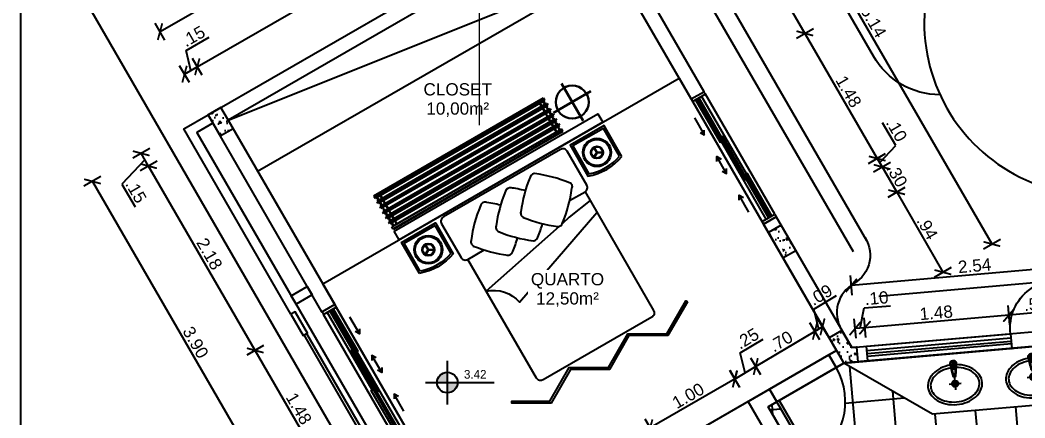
# Model space of a CAD drawing. Header units: metres. Extents: x 97 to 197, y 104 to 205.
# Drawn here: x 119.56 to 129.81, y 119.17 to 123.23 of the extents above; entities that cross this region are included whole.
import ezdxf

# ---------------------------------------------------------------- set-up
doc = ezdxf.new("R2010")
doc.units = ezdxf.units.M
doc.linetypes.add('ACAD_ISO12W100', pattern=[21, 12, -3, 0, -3, 0, -3])
doc.linetypes.add('CENTER', pattern=[50.8, 31.75, -6.35, 6.35, -6.35])
doc.layers.get('0').update_dxf_attribs({"plot": 0})
doc.layers.add('00-AUX2', color=30, linetype='Continuous', plot=False)
doc.layers.add('01-Defpoints', color=7, linetype='Continuous', plot=False)
for name, color, linetype in [('1-ALV_CORTE', 5, 'Continuous'), ('10-PROJ_SUP', 2, 'ACAD_ISO12W100'), ('11-ESQ_CORTE', 3, 'Continuous'), ('12-ESQ_VISTA', 4, 'Continuous'), ('13-EST_PILARES', 6, 'Continuous'), ('15-COTAS', 14, 'Continuous'), ('18-HATCH', 1, 'Continuous'), ('2-ALV_VISTA', 3, 'Continuous'), ('3-LAYOUT', 2, 'Continuous'), ('4-SANIT.', 2, 'Continuous'), ('5-PISO', 1, 'Continuous'), ('7-PISO_INF', 253, 'Continuous'), ('TEXT', 1, 'Continuous')]:
    doc.layers.add(name, color=color, linetype=linetype)
doc.layers.add('17-TEXTO', color=1, linetype='Continuous', lineweight=9)
doc.layers.add('CORTE', color=2, linetype='CENTER', lineweight=9)
doc.styles.add('Arial', font='arial.ttf', dxfattribs={"height": 125})
doc.styles.add('GRAF', font='GRAF.SHX')
doc.styles.get("Standard").update_dxf_attribs({"font": 'arial.ttf', "height": 2.5})
doc.dimstyles.new('COTA ANOTATIVA', dxfattribs={"dimtxt": 2.5, "dimasz": 2.5, "dimexe": 2, "dimexo": 1, "dimgap": 0.5, "dimtad": 1, "dimzin": 4, "dimdsep": 46, "dimtxsty": 'Standard', "dimblk": 'ARCHTICK', "dimcen": 1, "dimclrd": 256, "dimclre": 256, "dimclrt": 256, "dimazin": 0, "dimtfac": 1, "dimtofl": 0, "dimtmove": 1, "dimatfit": 3, "dimldrblk": 'DOT', "dimfxl": 2, "dimfxlon": 1, "dimtolj": 1, "dimtzin": 0, "dimarcsym": 0})
pattern_1 = [(320, (116.64973, 180.4618), (-0.0159391, -0.18218467), [0.01905, -0.20955]), (265, (116.64973, 180.4618), (0.19105685, 0.0352434), [0.01524, -0.1676406]), (10.45144, (116.6484, 180.44661), (0.17511775, -0.14694125), [0.01619, -0.17809024]), (316.1842, (116.70053, 180.4618), (-0.0420423, -0.27107904), [0.028575, -0.314325]), (6.63556, (116.69703, 180.4392), (0.2474261, -0.2374041), [0.024285, -0.2671356]), (261.18415, (116.70053, 180.4618), (0.2474261, -0.2374041), [0.02286, -0.2514597]), (291, (116.68783, 180.4364), (-0.1022652, -0.1516144), [0.01905, -0.20955]), (236, (116.68783, 180.4364), (0.18418797, -0.061802), [0.01524, -0.16764]), (341.45144, (116.67931, 180.42376), (0.08192277, -0.2134164), [0.01619, -0.17808994]), (307.5, (116.64973, 180.461793), (0.08455504, -0.0030886), [0, -0.165608, 0, -0.17018, 0, -0.168275]), (277.5, (116.64973, 180.46179), (0.10018057, -0.06681966), [0, -0.097028, 0, -0.161798, 0, -0.064135]), (237.5, (116.64973, 180.518435), (-0.005728744, -0.135590595), [0, -0.0635, 0, -0.19812, 0, -0.26289]), (227.5, (116.64973, 180.54384), (0.0254265, -0.14812918), [0, -0.08255, 0, -0.131572, 0, -0.18669])]

# ---------------------------------------------------------------- blocks, each defined once
blk = doc.blocks.new('banco_02')
at = {"layer": '3-LAYOUT', "lineweight": 30}
for p, q in [((-1, -0.025), (-1, 0)), ((1, 0), (-1, 0)), ((1, -0.025), (1, 0)), ((1, -0.025), (-1, -0.025)), ((-1, -0.085), (-1, -0.065)), ((1, -0.065), (-1, -0.065)), ((1, -0.085), (-1, -0.085)), ((-0.98, -0.025), (-0.98, -0.065)), ((-0.98, -0.085), (-0.98, -0.125)), ((-0.94, -0.025), (-0.94, -0.065)), ((-0.94, -0.085), (-0.94, -0.125)), ((0.94, -0.025), (0.94, -0.065)), ((0.94, -0.085), (0.94, -0.125)), ((0.98, -0.025), (0.98, -0.065)), ((0.98, -0.085), (0.98, -0.125)), ((1, -0.085), (1, -0.065)), ((-1, -0.145), (-1, -0.125)), ((1, -0.125), (-1, -0.125)), ((1, -0.145), (-1, -0.145)), ((-1, -0.205), (-1, -0.185)), ((1, -0.185), (-1, -0.185)), ((1, -0.205), (-1, -0.205)), ((-0.98, -0.145), (-0.98, -0.185)), ((-0.98, -0.205), (-0.98, -0.245)), ((-0.94, -0.145), (-0.94, -0.185)), ((-0.94, -0.205), (-0.94, -0.245)), ((0.94, -0.145), (0.94, -0.185)), ((0.94, -0.205), (0.94, -0.245)), ((0.98, -0.145), (0.98, -0.185)), ((0.98, -0.205), (0.98, -0.245)), ((1, -0.145), (1, -0.125)), ((1, -0.205), (1, -0.185)), ((-1, -0.265), (-1, -0.245)), ((1, -0.245), (-1, -0.245)), ((1, -0.265), (-1, -0.265)), ((1, -0.305), (-1, -0.305)), ((-1, -0.325), (-1, -0.305)), ((-0.98, -0.265), (-0.98, -0.305)), ((-0.94, -0.265), (-0.94, -0.305)), ((0.94, -0.265), (0.94, -0.305)), ((0.98, -0.265), (0.98, -0.305)), ((1, -0.265), (1, -0.245)), ((1, -0.325), (1, -0.305)), ((1, -0.325), (-1, -0.325)), ((1, -0.365), (-1, -0.365)), ((-1, -0.39), (-1, -0.365)), ((1, -0.39), (-1, -0.39)), ((-0.98, -0.325), (-0.98, -0.365)), ((-0.94, -0.325), (-0.94, -0.365)), ((0.94, -0.325), (0.94, -0.365)), ((0.98, -0.325), (0.98, -0.365)), ((1, -0.39), (1, -0.365))]:
    blk.add_line(p, q, dxfattribs=at)
blk = doc.blocks.new('abajur-piso_01')
at = {"layer": '3-LAYOUT', "lineweight": 30}
for p, q in [((0, 0.294), (0, -0.294)), ((0.294, 0), (-0.294, 0))]:
    blk.add_line(p, q, dxfattribs=at)
blk.add_circle((0, 0), 0.225, dxfattribs=at)
blk = doc.blocks.new('basin')
at = {"layer": '4-SANIT.'}
for p, q in [((-0.061, 0), (0.061, 0)), ((0, 0.061), (0, -0.061))]:
    blk.add_line(p, q, dxfattribs=at)
at = {"layer": '4-SANIT.', "color": 7}
for points in [[(-0.013, 0.085), (-0.015, 0.097, -0.090943), (-0.017, 0.104), (-0.023, 0.145), (-0.028, 0.178), (-0.031, 0.21, -0.413838), (-0.001, 0.239, -0.413838), (0.029, 0.21), (0.026, 0.178), (0.021, 0.145), (0.015, 0.104, -0.090943), (0.013, 0.097), (0.011, 0.085, -0.482882)], [(0.026, 0.178, 0.462811), (-0.001, 0.209, 0.462811), (-0.028, 0.178)], [(-0.015, 0.097, 0.245866), (-0.001, 0.088, 0.245866), (0.013, 0.097)], [(0.011, 0.085), (0.01, 0.078, -0.409667), (-0.001, 0.068, -0.409667), (-0.012, 0.078), (-0.013, 0.085)]]:
    blk.add_lwpolyline(points, format="xyb", dxfattribs=at)
at = {"layer": '4-SANIT.'}
blk.add_lwpolyline([(-0.001, 0.194, 0.073945), (-0.111, 0.178, 0.084725), (-0.198, 0.134, 0.106354), (-0.259, 0.065, 0.12912), (-0.279, -0.01, 0.12912), (-0.259, -0.084, 0.106354), (-0.198, -0.154, 0.084725), (-0.111, -0.197, 0.073945), (-0.001, -0.214, 0.073945), (0.108, -0.197, 0.084725), (0.195, -0.154, 0.106354), (0.257, -0.084, 0.12912), (0.276, -0.01, 0.12912), (0.257, 0.065, 0.106354), (0.195, 0.134, 0.084725), (0.108, 0.178, 0.073945)], format="xyb", close=True, dxfattribs=at)
at = {"layer": '4-SANIT.', "color": 7}
blk.add_lwpolyline([(-0.001, 0.166, 0.073945), (-0.103, 0.151, 0.084725), (-0.181, 0.112, 0.106354), (-0.235, 0.051, 0.12912), (-0.251, -0.01, 0.12912), (-0.235, -0.071, 0.106354), (-0.181, -0.132, 0.084725), (-0.103, -0.171, 0.073945), (-0.001, -0.186, 0.073945), (0.1, -0.171, 0.084725), (0.178, -0.132, 0.106354), (0.232, -0.071, 0.12912), (0.248, -0.01, 0.12912), (0.232, 0.051, 0.106354), (0.178, 0.112, 0.084725), (0.1, 0.151, 0.073945)], format="xyb", close=True, dxfattribs=at)
at = {"layer": '4-SANIT.'}
for points in [[(-0.023, 0.18, -0.414214), (-0.001, 0.201, -0.685598)], [(-0.023, 0.18), (-0.013, 0.107, 0.389882), (-0.001, 0.097, 1.391857)], [(0.021, 0.18, 0.414214), (-0.001, 0.201, 0.685598)], [(0.021, 0.18), (0.011, 0.107, -0.389882), (-0.001, 0.097, -1.391857)], [(0.011, 0.085, -0.389882), (-0.001, 0.075, -0.230616), (-0.011, 0.079, -0.146126), (-0.013, 0.085)]]:
    blk.add_lwpolyline(points, format="xyb", dxfattribs=at)
for centre, radius in [((-0.001, 0.224), 0.0143), ((-0.001, 0.224), 0.0089), ((-0.001, 0.167), 0.019), ((-0.001, 0.167), 0.012), ((0, 0), 0.0327), ((0, 0), 0.0212)]:
    blk.add_circle(centre, radius, dxfattribs=at)
blk = doc.blocks.new('porta_70')
at = {"layer": '1-ALV_CORTE', "transparency": 33554687}
for p, q in [((-0.35, 0.606), (-0.22, 0.681)), ((0.13, 0.075), (0, 0))]:
    blk.add_line(p, q, dxfattribs=at)
at = {"layer": '11-ESQ_CORTE', "transparency": 33554687}
blk.add_lwpolyline([(0.721, 0.451), (0.736, 0.425), (0.13, 0.075), (0.115, 0.101)], close=True, dxfattribs=at)
at = {"layer": '5-PISO', "transparency": 33554687}
for p, q in [((0.13, 0.075), (-0.22, 0.681)), ((-0.351, 0.608), (0, 0))]:
    blk.add_line(p, q, dxfattribs=at)
at = {"layer": '5-PISO', "color": 251, "true_color": 0x636466, "transparency": 33554687}
blk.add_arc((0.13, 0.075), 0.7, 30, 120, dxfattribs=at)
blk = doc.blocks.new('CAMA-CASAL')
at = {"layer": '3-LAYOUT'}
for p, q in [((0.976, 0.29), (0.945, 0.345)), ((0.981, 0.293), (0.95, 0.348)), ((0.976, 0.293), (0.945, 0.238)), ((0.981, 0.29), (0.95, 0.235)), ((0.979, 0.294), (1.042, 0.294)), ((0.979, 0.289), (1.042, 0.289)), ((-0.744, -0.703), (-0.776, -0.648)), ((-0.744, -0.701), (-0.776, -0.756)), ((-0.739, -0.701), (-0.771, -0.646)), ((-0.739, -0.703), (-0.771, -0.758)), ((-0.742, -0.699), (-0.678, -0.699)), ((-0.742, -0.705), (-0.678, -0.705))]:
    blk.add_line(p, q, dxfattribs=at)
for points in [[(1.234, 0.25), (1.052, 0.565), (0.706, 0.365), (0.887, 0.05, 0.182373)], [(1.209, 0.253), (1.045, 0.537), (0.733, 0.357), (0.897, 0.073, 0.175092)], [(-0.833, -0.944), (-1.015, -0.629), (-0.669, -0.429), (-0.487, -0.744, -0.182373)], [(-0.824, -0.921), (-0.988, -0.636), (-0.676, -0.456), (-0.512, -0.741, -0.175092)]]:
    blk.add_lwpolyline(points, format="xyb", close=True, dxfattribs=at)
for points in [[(0.857, -0.111, 0.414214), (0.875, -0.043), (0.675, 0.303, 0.414214), (0.607, 0.322), (-0.588, -0.368, 0.414214), (-0.606, -0.437), (-0.406, -0.783, 0.414214), (-0.338, -0.801), (-0.171, -0.705)], [(0.297, 0.039, 0.061767), (0.202, -0.315, 0.414214), (0.237, -0.376)], [(0.566, -0.464, 0.414214), (0.628, -0.429, 0.061767), (0.723, -0.075)], [(0.699, -0.201), (0.857, -0.111), (1.557, -1.324, -0.414214), (1.539, -1.392), (0.43, -2.032, -0.414214), (0.362, -2.014), (-0.338, -0.801)], [(0.045, -0.106, 0.061767), (-0.05, -0.46, 0.414214), (-0.015, -0.521)], [(0.909, -0.201), (0.697, -0.37, 0.013413), (0.696, -0.371), (0.626, -0.434)], [(-0.15, -0.218, 0.414214), (-0.211, -0.254, 0.061767), (-0.306, -0.608, 0.414214), (-0.271, -0.669)], [(0.592, -0.465), (-0.15, -1.127, -0.284014), (0.189, -1.239), (0.978, -0.321)]]:
    blk.add_lwpolyline(points, format="xyb", dxfattribs=at)
for centre, radius in [((0.979, 0.291), 0.145), ((0.979, 0.291), 0.133), ((0.979, 0.291), 0.0635), ((0.979, 0.291), 0.0569), ((-0.742, -0.702), 0.145), ((-0.742, -0.702), 0.133), ((-0.742, -0.702), 0.0635), ((-0.742, -0.702), 0.0569)]:
    blk.add_circle(centre, radius, dxfattribs=at)
for centre, radius, start, end in [((0.345, 0.026), 0.05, 75, 165), ((0.139, -1.4), 1.49, 67.931, 82.069), ((0.093, -0.119), 0.05, 75, 165), ((-0.112, -1.545), 1.49, 75.9968, 82.069), ((0.688, -0.057), 0.0403, 333.1663, 74.0326), ((-0.369, -1.693), 1.49, 75.859, 82.069), ((0.785, 1.009), 1.49, 247.931, 262.069), ((-1.005, -0.014), 1.49, 337.931, 343.5411), ((0.533, 0.864), 1.49, 247.931, 262.069), ((-1.261, -0.162), 1.49, 337.931, 343.68), ((0.328, -0.561), 0.05, 255, 345), ((0.277, 0.716), 1.49, 247.931, 262.069), ((0.072, -0.709), 0.05, 255, 345)]:
    blk.add_arc(centre, radius, start, end, dxfattribs=at)
blk = doc.blocks.new('J_CORRER_3F')
at = {"layer": '1-ALV_CORTE', "ltscale": 0.01}
for p, q in [((-0.075, 0.13), (0, 0)), ((-0.075, 0.13), (0, 0)), ((-1.352, -0.608), (-1.277, -0.737))]:
    blk.add_line(p, q, dxfattribs=at)
at = {"layer": '1-ALV_CORTE'}
blk.add_line((-1.352, -0.608), (-1.277, -0.737), dxfattribs=at)
at = {"layer": '11-ESQ_CORTE', "ltscale": 0.1}
for points in [[(-0.026, -0.015), (0, 0), (-0.075, 0.13), (-0.101, 0.115)], [(-0.486, -0.217), (-0.053, 0.033), (-0.043, 0.015), (-0.476, -0.235)], [(-0.896, -0.419), (-0.463, -0.169), (-0.453, -0.186), (-0.886, -0.436)], [(-1.309, -0.623), (-0.876, -0.373), (-0.866, -0.39), (-1.299, -0.64)], [(-1.277, -0.737), (-1.251, -0.722), (-1.326, -0.593), (-1.352, -0.608)]]:
    blk.add_lwpolyline(points, close=True, dxfattribs=at)
at = {"layer": '2-ALV_VISTA', "ltscale": 0.1}
for p, q in [((-0.101, 0.115), (-1.326, -0.593)), ((-0.026, -0.015), (-1.251, -0.722))]:
    blk.add_line(p, q, dxfattribs=at)
at = {"layer": '7-PISO_INF', "ltscale": 0.1}
for p, q in [((-0.871, -0.382), (-0.078, 0.076)), ((-0.458, -0.178), (-0.063, 0.05)), ((-0.481, -0.226), (-1.274, -0.684)), ((-0.891, -0.428), (-1.289, -0.658))]:
    blk.add_line(p, q, dxfattribs=at)
at = {"layer": 'TEXT', "ltscale": 0.1}
for points in [[(-0.265, 0.099), (-0.438, -0.001)], [(-0.413, 0.042), (-0.438, -0.001), (-0.388, -0.001)], [(-0.659, -0.128), (-0.832, -0.228)], [(-0.807, -0.185), (-0.832, -0.228), (-0.782, -0.228)], [(-0.709, -0.128), (-0.659, -0.128), (-0.684, -0.172)], [(-1.226, -0.456), (-1.053, -0.356)], [(-1.103, -0.356), (-1.053, -0.356), (-1.078, -0.399)]]:
    blk.add_lwpolyline(points, dxfattribs=at)
blk = doc.blocks.new('_ArchTick')
at = {"color": 0, "linetype": 'ByBlock', "const_width": 0.15}
blk.add_lwpolyline([(-0.5, -0.5), (0.5, 0.5)], dxfattribs=at)
blk = doc.blocks.new('*D130')
at = {"layer": '01-Defpoints', "color": 0, "transparency": 16777216}
for p in [(130.57, 120.747), (130.625, 120.115), (128.096, 119.893)]:
    blk.add_point(p, dxfattribs=at)
at = {"layer": '15-COTAS', "lineweight": -2, "transparency": 16777216}
for p, q in [((130.579, 120.647), (130.561, 120.846)), ((128.041, 120.525), (130.57, 120.747)), ((128.049, 120.426), (128.032, 120.625))]:
    blk.add_line(p, q, dxfattribs=at)
at = {"layer": '15-COTAS', "lineweight": -2, "transparency": 16777216, "xscale": 0.125, "yscale": 0.125, "zscale": 0.125}
for p, rotation in [((130.57, 120.747), 5.000000000000096), ((128.041, 120.525), 185.0000000000001)]:
    blk.add_blockref('_ArchTick', p, dxfattribs=dict(at, rotation=rotation))
at = {"layer": '15-COTAS', "transparency": 16777216, "insert": (129.298, 120.725), "char_height": 0.125, "attachment_point": 5, "rotation": 5}
blk.add_mtext('\\A1;2.54', dxfattribs=at)
blk = doc.blocks.new('_Dot')
at = {"color": 0, "linetype": 'ByBlock', "lineweight": -2}
blk.add_line((-0.5, 0), (-1, 0), dxfattribs=at)
at = {"color": 0, "linetype": 'ByBlock', "const_width": 0.5}
blk.add_lwpolyline([(-0.25, 0, 1), (0.25, 0, 1)], format="xyb", close=True, dxfattribs=at)
blk = doc.blocks.new('*D134')
at = {"layer": '01-Defpoints', "color": 0, "transparency": 16777216}
for p in [(129.648, 120.221), (129.678, 119.881), (130.24, 119.93)]:
    blk.add_point(p, dxfattribs=at)
at = {"layer": '15-COTAS', "lineweight": -2, "transparency": 16777216}
for p, q in [((130.219, 120.17), (130.202, 120.369)), ((129.657, 120.121), (129.639, 120.32)), ((130.21, 120.27), (129.648, 120.221))]:
    blk.add_line(p, q, dxfattribs=at)
at = {"layer": '15-COTAS', "lineweight": -2, "transparency": 16777216, "xscale": 0.125, "yscale": 0.125, "zscale": 0.125}
for p, rotation in [((129.648, 120.221), 184.9999999999968), ((130.21, 120.27), 4.999999999996785)]:
    blk.add_blockref('_ArchTick', p, dxfattribs=dict(at, rotation=rotation))
at = {"layer": '15-COTAS', "transparency": 16777216, "insert": (129.922, 120.334), "char_height": 0.125, "attachment_point": 5, "rotation": 5}
blk.add_mtext('\\A1;.56', dxfattribs=at)
blk = doc.blocks.new('*D135')
at = {"layer": '01-Defpoints', "color": 0, "transparency": 16777216}
for p in [(128.179, 120.092), (129.678, 119.881), (128.209, 119.753)]:
    blk.add_point(p, dxfattribs=at)
at = {"layer": '15-COTAS', "lineweight": -2, "transparency": 16777216}
for p, q in [((129.657, 120.121), (129.639, 120.32)), ((128.188, 119.992), (128.17, 120.192)), ((129.648, 120.221), (128.179, 120.092))]:
    blk.add_line(p, q, dxfattribs=at)
at = {"layer": '15-COTAS', "lineweight": -2, "transparency": 16777216, "xscale": 0.125, "yscale": 0.125, "zscale": 0.125}
for p, rotation in [((129.648, 120.221), 4.999999999996785), ((128.179, 120.092), 184.9999999999968)]:
    blk.add_blockref('_ArchTick', p, dxfattribs=dict(at, rotation=rotation))
at = {"layer": '15-COTAS', "transparency": 16777216, "insert": (128.906, 120.245), "char_height": 0.125, "attachment_point": 5, "rotation": 5}
blk.add_mtext('\\A1;1.48', dxfattribs=at)
blk = doc.blocks.new('*D136')
at = {"layer": '01-Defpoints', "color": 0, "transparency": 16777216}
for p in [(128.079, 120.083), (128.109, 119.744), (128.209, 119.753)]:
    blk.add_point(p, dxfattribs=at)
at = {"layer": '15-COTAS', "lineweight": -2, "transparency": 16777216}
for p, q in [((128.129, 120.088), (128.172, 120.294)), ((128.172, 120.294), (128.439, 120.317)), ((128.088, 119.984), (128.07, 120.183)), ((128.188, 119.992), (128.17, 120.192)), ((128.179, 120.092), (128.079, 120.083))]:
    blk.add_line(p, q, dxfattribs=at)
at = {"layer": '15-COTAS', "lineweight": -2, "transparency": 16777216, "xscale": 0.125, "yscale": 0.125, "zscale": 0.125}
for p, rotation in [((128.079, 120.083), 184.9999999999968), ((128.179, 120.092), 4.999999999996785)]:
    blk.add_blockref('_ArchTick', p, dxfattribs=dict(at, rotation=rotation))
at = {"layer": '15-COTAS', "transparency": 16777216, "insert": (128.298, 120.394), "char_height": 0.125, "attachment_point": 5, "rotation": 5}
blk.add_mtext('\\A1;.10', dxfattribs=at)
blk = doc.blocks.new('*D137')
at = {"layer": '01-Defpoints', "color": 0, "transparency": 16777216}
for p in [(124.884, 125.366), (125.374, 124.517), (121.477, 122.267)]:
    blk.add_point(p, dxfattribs=at)
at = {"layer": '15-COTAS', "lineweight": -2, "transparency": 16777216}
for p, q in [((124.934, 125.279), (124.834, 125.452)), ((120.987, 123.116), (124.884, 125.366)), ((121.037, 123.029), (120.937, 123.202))]:
    blk.add_line(p, q, dxfattribs=at)
at = {"layer": '15-COTAS', "lineweight": -2, "transparency": 16777216, "xscale": 0.125, "yscale": 0.125, "zscale": 0.125}
for p, rotation in [((124.884, 125.366), 29.99999999999981), ((120.987, 123.116), 209.9999999999998)]:
    blk.add_blockref('_ArchTick', p, dxfattribs=dict(at, rotation=rotation))
at = {"layer": '15-COTAS', "transparency": 16777216, "insert": (122.891, 124.318), "char_height": 0.125, "attachment_point": 5, "rotation": 30}
blk.add_mtext('\\A1;4.50', dxfattribs=at)
blk = doc.blocks.new('*D138')
at = {"layer": '01-Defpoints', "color": 0, "transparency": 16777216}
for p in [(121.367, 122.757), (121.607, 122.342), (121.477, 122.267)]:
    blk.add_point(p, dxfattribs=at)
at = {"layer": '15-COTAS', "lineweight": -2, "transparency": 16777216}
for p, q in [((121.254, 122.924), (121.488, 123.059)), ((121.302, 122.719), (121.254, 122.924)), ((121.417, 122.67), (121.317, 122.843)), ((121.287, 122.595), (121.187, 122.768)), ((121.237, 122.682), (121.367, 122.757))]:
    blk.add_line(p, q, dxfattribs=at)
at = {"layer": '15-COTAS', "lineweight": -2, "transparency": 16777216, "xscale": 0.125, "yscale": 0.125, "zscale": 0.125}
for p, rotation in [((121.367, 122.757), 30.0000000000004), ((121.237, 122.682), 210.0000000000004)]:
    blk.add_blockref('_ArchTick', p, dxfattribs=dict(at, rotation=rotation))
at = {"layer": '15-COTAS', "transparency": 16777216, "insert": (121.326, 123.068), "char_height": 0.125, "attachment_point": 5, "rotation": 30}
blk.add_mtext('\\A1;.15', dxfattribs=at)
blk = doc.blocks.new('*D139')
at = {"layer": '01-Defpoints', "color": 0, "transparency": 16777216}
for p in [(125.005, 124.857), (125.244, 124.442), (121.607, 122.342)]:
    blk.add_point(p, dxfattribs=at)
at = {"layer": '15-COTAS', "lineweight": -2, "transparency": 16777216}
for p, q in [((125.055, 124.77), (124.955, 124.943)), ((121.367, 122.757), (125.005, 124.857)), ((121.417, 122.67), (121.317, 122.843))]:
    blk.add_line(p, q, dxfattribs=at)
at = {"layer": '15-COTAS', "lineweight": -2, "transparency": 16777216, "xscale": 0.125, "yscale": 0.125, "zscale": 0.125}
for p, rotation in [((125.005, 124.857), 30.00000000000042), ((121.367, 122.757), 210.0000000000004)]:
    blk.add_blockref('_ArchTick', p, dxfattribs=dict(at, rotation=rotation))
at = {"layer": '15-COTAS', "transparency": 16777216, "insert": (123.142, 123.884), "char_height": 0.125, "attachment_point": 5, "rotation": 30}
blk.add_mtext('\\A1;4.20', dxfattribs=at)
blk = doc.blocks.new('*D141')
at = {"layer": '01-Defpoints', "color": 0, "transparency": 16777216}
for p in [(125.374, 124.517), (129.474, 120.947), (127.945, 120.064)]:
    blk.add_point(p, dxfattribs=at)
at = {"layer": '15-COTAS', "lineweight": -2, "transparency": 16777216}
for p, q in [((126.817, 125.35), (126.99, 125.45)), ((126.904, 125.4), (129.474, 120.947)), ((129.388, 120.897), (129.561, 120.997))]:
    blk.add_line(p, q, dxfattribs=at)
at = {"layer": '15-COTAS', "lineweight": -2, "transparency": 16777216, "xscale": 0.125, "yscale": 0.125, "zscale": 0.125}
for p, rotation in [((126.904, 125.4), 119.9999999999939), ((129.474, 120.947), 299.9999999999939)]:
    blk.add_blockref('_ArchTick', p, dxfattribs=dict(at, rotation=rotation))
at = {"layer": '15-COTAS', "transparency": 16777216, "insert": (128.266, 123.218), "char_height": 0.125, "attachment_point": 5, "rotation": 300}
blk.add_mtext('\\A1;5.14', dxfattribs=at)
blk = doc.blocks.new('*D143')
at = {"layer": '01-Defpoints', "color": 0, "transparency": 16777216}
for p in [(125.319, 124.312), (127.566, 123.098), (126.537, 122.503)]:
    blk.add_point(p, dxfattribs=at)
at = {"layer": '15-COTAS', "lineweight": -2, "transparency": 16777216}
for p, q in [((126.392, 124.931), (126.565, 125.031)), ((126.479, 124.981), (127.566, 123.098)), ((127.48, 123.048), (127.653, 123.148))]:
    blk.add_line(p, q, dxfattribs=at)
at = {"layer": '15-COTAS', "lineweight": -2, "transparency": 16777216, "xscale": 0.125, "yscale": 0.125, "zscale": 0.125}
for p, rotation in [((126.479, 124.981), 119.999999999995), ((127.566, 123.098), 299.9999999999949)]:
    blk.add_blockref('_ArchTick', p, dxfattribs=dict(at, rotation=rotation))
at = {"layer": '15-COTAS', "transparency": 16777216, "insert": (127.099, 124.084), "char_height": 0.125, "attachment_point": 5, "rotation": 300}
blk.add_mtext('\\A1;2.18', dxfattribs=at)
blk = doc.blocks.new('*D144')
at = {"layer": '01-Defpoints', "color": 0, "transparency": 16777216}
for p in [(126.537, 122.503), (128.304, 121.82), (127.274, 121.226)]:
    blk.add_point(p, dxfattribs=at)
at = {"layer": '15-COTAS', "lineweight": -2, "transparency": 16777216}
for p, q in [((127.48, 123.048), (127.653, 123.148)), ((127.566, 123.098), (128.304, 121.82)), ((128.217, 121.77), (128.39, 121.87))]:
    blk.add_line(p, q, dxfattribs=at)
at = {"layer": '15-COTAS', "lineweight": -2, "transparency": 16777216, "xscale": 0.125, "yscale": 0.125, "zscale": 0.125}
for p, rotation in [((127.566, 123.098), 119.999999999995), ((128.304, 121.82), 299.9999999999949)]:
    blk.add_blockref('_ArchTick', p, dxfattribs=dict(at, rotation=rotation))
at = {"layer": '15-COTAS', "transparency": 16777216, "insert": (128.012, 122.504), "char_height": 0.125, "attachment_point": 5, "rotation": 300}
blk.add_mtext('\\A1;1.48', dxfattribs=at)
blk = doc.blocks.new('*D145')
at = {"layer": '01-Defpoints', "color": 0, "transparency": 16777216}
for p in [(128.354, 121.734), (127.274, 121.226), (127.324, 121.139)]:
    blk.add_point(p, dxfattribs=at)
at = {"layer": '15-COTAS', "lineweight": -2, "transparency": 16777216}
for p, q in [((128.493, 121.952), (128.358, 122.185)), ((128.329, 121.777), (128.493, 121.952)), ((128.217, 121.77), (128.39, 121.87)), ((128.304, 121.82), (128.354, 121.734)), ((128.267, 121.684), (128.44, 121.784))]:
    blk.add_line(p, q, dxfattribs=at)
at = {"layer": '15-COTAS', "lineweight": -2, "transparency": 16777216, "xscale": 0.125, "yscale": 0.125, "zscale": 0.125}
for p, rotation in [((128.304, 121.82), 119.999999999995), ((128.354, 121.734), 299.9999999999949)]:
    blk.add_blockref('_ArchTick', p, dxfattribs=dict(at, rotation=rotation))
at = {"layer": '15-COTAS', "transparency": 16777216, "insert": (128.502, 122.113), "char_height": 0.125, "attachment_point": 5, "rotation": 300}
blk.add_mtext('\\A1;.10', dxfattribs=at)
blk = doc.blocks.new('*D146')
at = {"layer": '01-Defpoints', "color": 0, "transparency": 16777216}
for p in [(128.503, 121.476), (127.324, 121.139), (127.473, 120.881)]:
    blk.add_point(p, dxfattribs=at)
at = {"layer": '15-COTAS', "lineweight": -2, "transparency": 16777216}
for p, q in [((128.267, 121.684), (128.44, 121.784)), ((128.354, 121.734), (128.503, 121.476)), ((128.416, 121.426), (128.589, 121.526))]:
    blk.add_line(p, q, dxfattribs=at)
at = {"layer": '15-COTAS', "lineweight": -2, "transparency": 16777216, "xscale": 0.125, "yscale": 0.125, "zscale": 0.125}
for p, rotation in [((128.354, 121.734), 119.999999999995), ((128.503, 121.476), 299.9999999999949)]:
    blk.add_blockref('_ArchTick', p, dxfattribs=dict(at, rotation=rotation))
at = {"layer": '15-COTAS', "transparency": 16777216, "insert": (128.505, 121.649), "char_height": 0.125, "attachment_point": 5, "rotation": 300}
blk.add_mtext('\\A1;.30', dxfattribs=at)
blk = doc.blocks.new('*D147')
at = {"layer": '01-Defpoints', "color": 0, "transparency": 16777216}
for p in [(127.473, 120.881), (128.974, 120.659), (127.945, 120.064)]:
    blk.add_point(p, dxfattribs=at)
at = {"layer": '15-COTAS', "lineweight": -2, "transparency": 16777216}
for p, q in [((128.416, 121.426), (128.589, 121.526)), ((128.503, 121.476), (128.974, 120.659)), ((128.888, 120.609), (129.061, 120.709))]:
    blk.add_line(p, q, dxfattribs=at)
at = {"layer": '15-COTAS', "lineweight": -2, "transparency": 16777216, "xscale": 0.125, "yscale": 0.125, "zscale": 0.125}
for p, rotation in [((128.503, 121.476), 119.999999999995), ((128.974, 120.659), 299.9999999999949)]:
    blk.add_blockref('_ArchTick', p, dxfattribs=dict(at, rotation=rotation))
at = {"layer": '15-COTAS', "transparency": 16777216, "insert": (128.815, 121.112), "char_height": 0.125, "attachment_point": 5, "rotation": 300}
blk.add_mtext('\\A1;.94', dxfattribs=at)
blk = doc.blocks.new('*D148')
at = {"layer": '01-Defpoints', "color": 0, "transparency": 16777216}
for p in [(121.477, 122.267), (123.427, 118.889), (122.248, 118.209)]:
    blk.add_point(p, dxfattribs=at)
at = {"layer": '15-COTAS', "lineweight": -2, "transparency": 16777216}
for p, q in [((120.384, 121.636), (120.211, 121.536)), ((120.298, 121.586), (122.248, 118.209)), ((122.334, 118.259), (122.161, 118.159))]:
    blk.add_line(p, q, dxfattribs=at)
at = {"layer": '15-COTAS', "lineweight": -2, "transparency": 16777216, "xscale": 0.125, "yscale": 0.125, "zscale": 0.125}
for p, rotation in [((120.298, 121.586), 119.9999999999999), ((122.248, 118.209), 299.9999999999999)]:
    blk.add_blockref('_ArchTick', p, dxfattribs=dict(at, rotation=rotation))
at = {"layer": '15-COTAS', "transparency": 16777216, "insert": (121.35, 119.942), "char_height": 0.125, "attachment_point": 5, "rotation": 300}
blk.add_mtext('\\A1;3.90', dxfattribs=at)
blk = doc.blocks.new('*D150')
at = {"layer": '01-Defpoints', "color": 0, "transparency": 16777216}
for p in [(121.607, 122.342), (121.682, 122.212), (120.795, 121.873)]:
    blk.add_point(p, dxfattribs=at)
at = {"layer": '15-COTAS', "lineweight": -2, "transparency": 16777216}
for p, q in [((120.882, 121.923), (120.709, 121.823)), ((120.833, 121.808), (120.597, 121.558)), ((120.957, 121.793), (120.784, 121.693)), ((120.87, 121.743), (120.795, 121.873)), ((120.597, 121.558), (120.732, 121.325))]:
    blk.add_line(p, q, dxfattribs=at)
at = {"layer": '15-COTAS', "lineweight": -2, "transparency": 16777216, "xscale": 0.125, "yscale": 0.125, "zscale": 0.125}
for p, rotation in [((120.795, 121.873), 119.9999999999825), ((120.87, 121.743), 299.9999999999825)]:
    blk.add_blockref('_ArchTick', p, dxfattribs=dict(at, rotation=rotation))
at = {"layer": '15-COTAS', "transparency": 16777216, "insert": (120.742, 121.486), "char_height": 0.125, "attachment_point": 5, "rotation": 300}
blk.add_mtext('\\A1;.15', dxfattribs=at)
blk = doc.blocks.new('*D151')
at = {"layer": '01-Defpoints', "color": 0, "transparency": 16777216}
for p in [(127.669, 120.055), (127.889, 119.86), (127.812, 119.814)]:
    blk.add_point(p, dxfattribs=at)
at = {"layer": '15-COTAS', "lineweight": -2, "transparency": 16777216}
for p, q in [((127.656, 120.282), (127.888, 120.42)), ((127.707, 120.078), (127.656, 120.282)), ((127.797, 120.015), (127.695, 120.187)), ((127.72, 119.969), (127.617, 120.141)), ((127.746, 120.101), (127.669, 120.055))]:
    blk.add_line(p, q, dxfattribs=at)
at = {"layer": '15-COTAS', "lineweight": -2, "transparency": 16777216, "xscale": 0.125, "yscale": 0.125, "zscale": 0.125}
for p, rotation in [((127.669, 120.055), 210.7662833592404), ((127.746, 120.101), 30.76628335924042)]:
    blk.add_blockref('_ArchTick', p, dxfattribs=dict(at, rotation=rotation))
at = {"layer": '15-COTAS', "transparency": 16777216, "insert": (127.726, 120.427), "char_height": 0.125, "attachment_point": 5, "rotation": 30.7663}
blk.add_mtext('\\A1;.09', dxfattribs=at)
blk = doc.blocks.new('*D152')
at = {"layer": '01-Defpoints', "color": 0, "transparency": 16777216}
for p in [(127.812, 119.814), (127.065, 119.696), (127.204, 119.464)]:
    blk.add_point(p, dxfattribs=at)
at = {"layer": '15-COTAS', "lineweight": -2, "transparency": 16777216}
for p, q in [((127.669, 120.055), (127.065, 119.696)), ((127.72, 119.969), (127.617, 120.141)), ((127.117, 119.61), (127.014, 119.782))]:
    blk.add_line(p, q, dxfattribs=at)
at = {"layer": '15-COTAS', "lineweight": -2, "transparency": 16777216, "xscale": 0.125, "yscale": 0.125, "zscale": 0.125}
for p, rotation in [((127.669, 120.055), 30.76628335924042), ((127.065, 119.696), 210.7662833592404)]:
    blk.add_blockref('_ArchTick', p, dxfattribs=dict(at, rotation=rotation))
at = {"layer": '15-COTAS', "transparency": 16777216, "insert": (127.322, 119.952), "char_height": 0.125, "attachment_point": 5, "rotation": 30.7663}
blk.add_mtext('\\A1;.70', dxfattribs=at)
blk = doc.blocks.new('*D153')
at = {"layer": '01-Defpoints', "color": 0, "transparency": 16777216}
for p in [(126.851, 119.568), (127.204, 119.464), (126.987, 119.338)]:
    blk.add_point(p, dxfattribs=at)
at = {"layer": '15-COTAS', "lineweight": -2, "transparency": 16777216}
for p, q in [((126.907, 119.836), (127.139, 119.974)), ((126.958, 119.632), (126.907, 119.836)), ((127.117, 119.61), (127.014, 119.782)), ((126.902, 119.482), (126.799, 119.654)), ((127.065, 119.696), (126.851, 119.568))]:
    blk.add_line(p, q, dxfattribs=at)
at = {"layer": '15-COTAS', "lineweight": -2, "transparency": 16777216, "xscale": 0.125, "yscale": 0.125, "zscale": 0.125}
for p, rotation in [((127.065, 119.696), 30.76628335924042), ((126.851, 119.568), 210.7662833592404)]:
    blk.add_blockref('_ArchTick', p, dxfattribs=dict(at, rotation=rotation))
at = {"layer": '15-COTAS', "transparency": 16777216, "insert": (126.977, 119.981), "char_height": 0.125, "attachment_point": 5, "rotation": 30.7663}
blk.add_mtext('\\A1;.25', dxfattribs=at)
blk = doc.blocks.new('*D155')
at = {"layer": '01-Defpoints', "color": 0, "transparency": 16777216}
for p in [(126.987, 119.338), (125.988, 119.07), (126.121, 118.838)]:
    blk.add_point(p, dxfattribs=at)
at = {"layer": '15-COTAS', "lineweight": -2, "transparency": 16777216}
for p, q in [((126.904, 119.483), (126.804, 119.657)), ((126.854, 119.57), (125.988, 119.07)), ((126.038, 118.983), (125.938, 119.157))]:
    blk.add_line(p, q, dxfattribs=at)
at = {"layer": '15-COTAS', "lineweight": -2, "transparency": 16777216, "xscale": 0.125, "yscale": 0.125, "zscale": 0.125}
for p, rotation in [((126.854, 119.57), 30.00000000000021), ((125.988, 119.07), 210.0000000000002)]:
    blk.add_blockref('_ArchTick', p, dxfattribs=dict(at, rotation=rotation))
at = {"layer": '15-COTAS', "transparency": 16777216, "insert": (126.376, 119.397), "char_height": 0.125, "attachment_point": 5, "rotation": 30}
blk.add_mtext('\\A1;1.00', dxfattribs=at)
blk = doc.blocks.new('*D156')
at = {"layer": '01-Defpoints', "color": 0, "transparency": 16777216}
for p in [(122.639, 120.253), (121.958, 119.86), (123.377, 118.976)]:
    blk.add_point(p, dxfattribs=at)
at = {"layer": '15-COTAS', "lineweight": -2, "transparency": 16777216}
for p, q in [((122.044, 119.91), (121.871, 119.81)), ((122.695, 118.582), (121.958, 119.86)), ((122.782, 118.632), (122.609, 118.532))]:
    blk.add_line(p, q, dxfattribs=at)
at = {"layer": '15-COTAS', "lineweight": -2, "transparency": 16777216, "xscale": 0.125, "yscale": 0.125, "zscale": 0.125}
for p, rotation in [((121.958, 119.86), 119.9999999999983), ((122.695, 118.582), 299.9999999999983)]:
    blk.add_blockref('_ArchTick', p, dxfattribs=dict(at, rotation=rotation))
at = {"layer": '15-COTAS', "transparency": 16777216, "insert": (122.403, 119.266), "char_height": 0.125, "attachment_point": 5, "rotation": 300}
blk.add_mtext('\\A1;1.48', dxfattribs=at)
blk = doc.blocks.new('*D157')
at = {"layer": '01-Defpoints', "color": 0, "transparency": 16777216}
for p in [(121.682, 122.212), (120.87, 121.743), (122.639, 120.253)]:
    blk.add_point(p, dxfattribs=at)
at = {"layer": '15-COTAS', "lineweight": -2, "transparency": 16777216}
for p, q in [((120.957, 121.793), (120.784, 121.693)), ((121.958, 119.86), (120.87, 121.743)), ((122.044, 119.91), (121.871, 119.81))]:
    blk.add_line(p, q, dxfattribs=at)
at = {"layer": '15-COTAS', "lineweight": -2, "transparency": 16777216, "xscale": 0.125, "yscale": 0.125, "zscale": 0.125}
for p, rotation in [((120.87, 121.743), 119.9999999999983), ((121.958, 119.86), 299.9999999999983)]:
    blk.add_blockref('_ArchTick', p, dxfattribs=dict(at, rotation=rotation))
at = {"layer": '15-COTAS', "transparency": 16777216, "insert": (121.491, 120.846), "char_height": 0.125, "attachment_point": 5, "rotation": 300}
blk.add_mtext('\\A1;2.18', dxfattribs=at)
blk = doc.blocks.new('NIVEL01')
at = {"layer": '15-COTAS', "true_color": 0x000000}
h = blk.add_hatch(color=18, dxfattribs=at)
h.dxf.hatch_style = 1
h.paths.add_polyline_path([(0, 0.15, 0.414214), (-0.15, 0), (0, 0)])
h.paths.add_polyline_path([(0.15, 0), (0, 0), (0, -0.15, 0.414214)])
for p, q in [((0, 0.315), (0, -0.322)), ((-0.319, 0), (0.681, 0))]:
    blk.add_line(p, q)
blk.add_circle((0, 0), 0.15)
at = {"style": 'GRAF'}
blk.add_attdef('ELEV', (0.243, 0.057), '', height=0.126, dxfattribs=at)

msp = doc.modelspace()

# ---------------------------------------------------------------- hatches: boundary and pattern name
at = {"layer": '18-HATCH'}
h = msp.add_hatch(dxfattribs=at)
h.set_pattern_fill('AR-CONC', color=256, scale=0.001)
h.set_pattern_definition(pattern_1)
h.paths.add_polyline_path([(121.552, 122.137), (121.617, 122.174), (121.542, 122.304), (121.477, 122.267)])
h.paths.add_polyline_path([(121.617, 122.174), (121.682, 122.212), (121.607, 122.342), (121.542, 122.304)])
h.paths.add_polyline_path([(121.667, 122.088), (121.617, 122.174), (121.552, 122.137), (121.602, 122.05)])
h.paths.add_polyline_path([(121.732, 122.125), (121.682, 122.212), (121.617, 122.174), (121.667, 122.088)])
h = msp.add_hatch(dxfattribs=at)
h.set_pattern_fill('AR-CONC', color=256, scale=0.001)
h.set_pattern_definition(pattern_1)
h.paths.add_polyline_path([(127.343, 120.806), (127.408, 120.844), (127.334, 120.972), (127.269, 120.934)])
h.paths.add_polyline_path([(127.408, 120.844), (127.473, 120.881), (127.399, 121.009), (127.334, 120.972)])
h.paths.add_polyline_path([(127.399, 121.009), (127.324, 121.139), (127.259, 121.102), (127.334, 120.972)])
h.paths.add_polyline_path([(127.334, 120.972), (127.259, 121.102), (127.194, 121.064), (127.269, 120.934)])
h = msp.add_hatch(dxfattribs=at)
h.set_pattern_fill('AR-CONC', color=256, scale=0.001)
h.set_pattern_definition(pattern_1)
h.paths.add_polyline_path([(128.109, 119.744), (128.096, 119.893), (128.046, 119.889), (127.945, 120.064), (127.815, 119.989), (127.964, 119.731)])
at = {"layer": '18-HATCH', "ltscale": 0.1}
h = msp.add_hatch(dxfattribs=at)
h.set_pattern_fill('NET', color=256, scale=0.13)
h.set_pattern_definition([(5, (130.7406, 117.0778), (-0.035974, 0.41118), []), (95, (130.7406, 117.0778), (-0.41118, -0.035974), [])])
h.paths.add_polyline_path([(129.172, 117.799), (130.666, 117.93), (130.541, 119.354), (130.292, 119.333), (128.87, 119.208), (127.964, 119.731), (127.885, 119.684, -0.401712), (127.654, 118.743), (127.655, 118.742), (127.629, 118.727), (127.279, 119.334), (127.191, 119.285), (128.575, 116.888), (130.741, 117.078), (130.709, 117.437), (130.703, 117.437, -0.192258), (130.702, 117.437), (130.685, 117.451, -0.205583), (130.684, 117.452), (130.684, 117.454), (130.675, 117.453), (130.675, 117.452), (130.674, 117.451), (130.665, 117.45), (130.665, 117.451), (130.664, 117.455), (130.664, 117.455), (130.664, 117.45), (130.654, 117.449, -0.295639), (130.638, 117.457), (130.625, 117.481), (130.623, 117.496), (130.601, 117.498, -0.045065), (130.598, 117.496, -0.138393), (130.592, 117.494), (130.54, 117.487, -0.134397), (130.532, 117.489, -0.107008), (130.525, 117.495, -0.081071), (130.52, 117.503, -0.069052), (130.518, 117.514, -0.069052), (130.518, 117.525, -0.081071), (130.522, 117.535, -0.107008), (130.528, 117.542, -0.13711), (130.535, 117.544), (130.587, 117.547, -0.138393), (130.594, 117.546, -0.045065), (130.597, 117.544), (130.619, 117.55), (130.617, 117.565), (130.626, 117.591, -0.295639), (130.641, 117.602), (130.651, 117.603), (130.651, 117.597), (130.652, 117.597), (130.651, 117.601), (130.652, 117.603), (130.661, 117.603), (130.662, 117.602), (130.662, 117.602), (130.671, 117.602), (130.671, 117.604, -0.205583), (130.671, 117.605), (130.686, 117.622, -0.192258), (130.687, 117.622), (130.693, 117.623), (130.669, 117.9), (129.174, 117.769)])
h.paths.add_polyline_path([(130.528, 117.542, -0.13711), (130.535, 117.544), (130.587, 117.547, -0.138393), (130.594, 117.546, -0.045065), (130.597, 117.544), (130.619, 117.55), (130.617, 117.565), (130.626, 117.591, -0.295639), (130.641, 117.602), (130.651, 117.603), (130.651, 117.597), (130.652, 117.597), (130.651, 117.601), (130.652, 117.603), (130.661, 117.603), (130.662, 117.602), (130.662, 117.602), (130.671, 117.602), (130.671, 117.604, -0.205583), (130.671, 117.605), (130.686, 117.622, -0.192258), (130.687, 117.622), (130.693, 117.623), (130.698, 117.564), (130.692, 117.563, -0.192258), (130.691, 117.564), (130.674, 117.577, -0.205583), (130.673, 117.578), (130.673, 117.58), (130.664, 117.579), (130.664, 117.579), (130.663, 117.577), (130.654, 117.577), (130.654, 117.578), (130.653, 117.582), (130.653, 117.582), (130.653, 117.576, 0.289255), (130.654, 117.549, -0.083453), (130.658, 117.545, 0.037994), (130.661, 117.542, -0.066328), (130.665, 117.539, -0.023348), (130.666, 117.537), (130.685, 117.539), (130.685, 117.539, -0.089258), (130.686, 117.547, -0.305442), (130.697, 117.556), (130.699, 117.556), (130.703, 117.504), (130.701, 117.504, -0.305442), (130.69, 117.51, -0.089258), (130.687, 117.518), (130.687, 117.519), (130.668, 117.517, -0.023348), (130.667, 117.515, -0.066328), (130.664, 117.511, 0.037994), (130.661, 117.508, -0.083453), (130.658, 117.503, 0.289255), (130.662, 117.477), (130.662, 117.471), (130.663, 117.471), (130.663, 117.475), (130.663, 117.476), (130.672, 117.477), (130.673, 117.476), (130.673, 117.475), (130.682, 117.476), (130.682, 117.478, -0.205583), (130.682, 117.479), (130.697, 117.495, -0.192258), (130.698, 117.496), (130.704, 117.496), (130.709, 117.437), (130.703, 117.437, -0.192258), (130.702, 117.437), (130.685, 117.451, -0.205583), (130.684, 117.452), (130.684, 117.454), (130.675, 117.453), (130.675, 117.452), (130.674, 117.451), (130.665, 117.45), (130.665, 117.451), (130.664, 117.455), (130.664, 117.455), (130.664, 117.45), (130.654, 117.449, -0.295639), (130.638, 117.457), (130.625, 117.481), (130.623, 117.496), (130.601, 117.498, -0.045065), (130.598, 117.496, -0.138393), (130.592, 117.494), (130.54, 117.487, -0.134397), (130.532, 117.489, -0.107008), (130.525, 117.495, -0.081071), (130.52, 117.503, -0.069052), (130.518, 117.514, -0.069052), (130.518, 117.525, -0.081071), (130.522, 117.535, -0.107008)], flags=17)
h.paths.add_polyline_path([(130.58, 117.533, -0.106756), (130.585, 117.538, -0.133256), (130.589, 117.539), (130.599, 117.54, 0.133256), (130.595, 117.538, 0.106756), (130.59, 117.534, 0.082828), (130.588, 117.528, 0.071352), (130.588, 117.52, 0.071352), (130.589, 117.513, 0.082828), (130.593, 117.507, 0.106756), (130.598, 117.503, 0.133256), (130.603, 117.502), (130.593, 117.502, -0.133256), (130.588, 117.502, -0.106756), (130.583, 117.506, -0.082828), (130.579, 117.512, -0.071352), (130.578, 117.519, -0.071352), (130.578, 117.527, -0.082828)], flags=16)
h.paths.add_polyline_path([(130.653, 117.597), (130.661, 117.598, 0.123858), (130.662, 117.601), (130.671, 117.601), (130.673, 117.581), (130.664, 117.58, 0.123858), (130.663, 117.583), (130.654, 117.582), (130.654, 117.585, -0.144338), (130.653, 117.595)], flags=16)
h.paths.add_polyline_path([(130.664, 117.47), (130.672, 117.471, 0.123858), (130.673, 117.474), (130.682, 117.475), (130.684, 117.455), (130.675, 117.454, 0.123858), (130.674, 117.457), (130.665, 117.456), (130.665, 117.458, -0.144338), (130.664, 117.468)], flags=16)

# ---------------------------------------------------------------- linework, layer by layer
at = {"layer": '00-AUX2', "transparency": 33554687}
msp.add_lwpolyline([(130.541, 119.354), (130.838, 115.967), (129.19, 115.823), (127.191, 119.285), (127.964, 119.731), (130.242, 119.931), (130.292, 119.333)], close=True, dxfattribs=at)
at = {"layer": '1-ALV_CORTE'}
for points in [[(121.477, 122.267), (125.374, 124.517), (126.537, 122.503)], [(126.407, 122.428), (125.319, 124.312), (121.682, 122.212), (122.769, 120.328)], [(122.639, 120.253), (121.477, 122.267)], [(121.682, 122.212), (121.982, 121.692)], [(127.274, 121.226), (128.046, 119.889), (130.625, 120.115), (131, 115.831), (128.076, 115.575), (128.076, 112.624)], [(130.24, 119.93), (128.135, 119.746), (127.964, 119.731), (127.885, 119.684), (127.812, 119.814), (127.89, 119.859), (127.144, 121.151)], [(127.926, 112.71), (127.926, 115.713), (129.025, 115.809), (126.987, 119.338), (127.204, 119.463), (127.279, 119.334), (127.191, 119.285), (129.19, 115.823), (130.838, 115.967), (130.541, 119.354)]]:
    msp.add_lwpolyline(points, dxfattribs=at)
msp.add_lwpolyline([(123.376, 121.077), (125.455, 122.277), (125.505, 122.191), (123.426, 120.991)], close=True, dxfattribs=at)
at = {"layer": '10-PROJ_SUP', "ltscale": 0.5}
msp.add_lwpolyline([(120.294, 123.316), (125.057, 126.066), (128.32, 120.415), (131.08, 120.656), (131.542, 115.377), (128.576, 115.117), (128.576, 112.335), (123.076, 115.511), (123.076, 118.497)], close=True, dxfattribs=at)
at = {"layer": '10-PROJ_SUP'}
msp.add_lwpolyline([(129.665, 120.031), (129.678, 119.881), (128.209, 119.753), (128.195, 119.902)], close=True, dxfattribs=at)
for points in [[(129.669, 119.986), (128.199, 119.857)], [(128.202, 119.827), (129.671, 119.956)], [(129.674, 119.926), (128.205, 119.797)]]:
    msp.add_lwpolyline(points, dxfattribs=at)
at = {"layer": '11-ESQ_CORTE'}
msp.add_lwpolyline([(122.323, 120.23), (122.448, 120.013), (122.491, 120.038), (122.366, 120.255)], close=True, dxfattribs=at)
at = {"layer": '12-ESQ_VISTA'}
msp.add_lwpolyline([(123.108, 118.95), (123.082, 118.935), (122.457, 120.018), (122.483, 120.033)], close=True, dxfattribs=at)
at = {"layer": '13-EST_PILARES', "ltscale": 0.01}
for points in [[(121.477, 122.267), (121.602, 122.05), (121.732, 122.125), (121.607, 122.342)], [(127.194, 121.064), (127.343, 120.806), (127.473, 120.881), (127.324, 121.139)], [(127.815, 119.989), (127.964, 119.731), (128.109, 119.744), (128.096, 119.893), (128.046, 119.889), (127.945, 120.064)]]:
    msp.add_lwpolyline(points, close=True, dxfattribs=at)
at = {"layer": '3-LAYOUT'}
for points in [[(121.682, 122.212), (121.982, 121.692), (125.619, 123.792), (125.319, 124.312), (121.682, 122.212), (125.619, 123.792)], [(130.242, 119.931), (130.294, 119.333), (128.87, 119.208), (127.964, 119.731), (130.24, 119.93)]]:
    msp.add_lwpolyline(points, dxfattribs=at)
at = {"layer": '3-LAYOUT', "ltscale": 0.01}
msp.add_lwpolyline([(126.368, 120.356), (126.169, 120.011), (125.771, 120.011), (125.572, 119.666), (125.175, 119.666), (124.976, 119.322), (124.578, 119.322), (124.578, 119.342), (124.964, 119.342), (125.163, 119.686), (125.561, 119.686), (125.76, 120.031), (126.158, 120.031), (126.351, 120.365)], close=True, dxfattribs=at)
at = {"layer": '5-PISO', "transparency": 33554687}
msp.add_lwpolyline([(122.323, 120.23), (121.229, 122.124), (121.477, 122.267), (121.527, 122.18), (121.362, 122.085), (123.375, 118.599)], dxfattribs=at)
msp.add_lwpolyline([(122.539, 120.427), (122.375, 120.332), (122.325, 120.418), (122.489, 120.513)], close=True, dxfattribs=at)
at = {"layer": '5-PISO'}
msp.add_lwpolyline([(127.81, 119.814), (127.885, 119.684), (127.279, 119.334), (127.204, 119.463)], close=True, dxfattribs=at)
at = {"layer": '7-PISO_INF'}
msp.add_lwpolyline([(119.564, 127.82), (119.564, 123.007), (119.564, 113.075, 0.426655), (124.309, 108.104), (134.076, 108.104), (134.076, 127.82)], format="xyb", close=True, dxfattribs=at)
at = {"layer": '7-PISO_INF', "ltscale": 0.02}
for points in [[(128.944, 122.472, -0.267949), (128.265, 122.864), (125.922, 126.922, -0.601836), (126.485, 127.82), (126.485, 127.82), (119.564, 127.82), (121.766, 124.279), (125.162, 126.239), (128.195, 120.984)], [(128.162, 121.042, -0.453693), (128.063, 120.54, 0.414214), (127.938, 120.075), (128.046, 119.889), (129.665, 120.031, -1.041113), (130.625, 120.115), (130.8, 118.122, 1), (132.294, 118.253), (132.038, 121.177, 0.35724), (131.543, 121.751)]]:
    msp.add_lwpolyline(points, format="xyb", dxfattribs=at)
msp.add_arc((130.548, 123.208), 1.764, 118.0614, 30.4956, dxfattribs=at)

# ---------------------------------------------------------------- block references
at = {"layer": '15-COTAS', "xscale": 0.7, "yscale": 0.7, "zscale": 0.7}
msp.add_blockref('NIVEL01', (123.918, 119.532), dxfattribs=at).add_auto_attribs({'ELEV': '3.42'})
at = {"layer": '3-LAYOUT', "xscale": -0.7492899145952909, "yscale": 0.7492899145952909, "zscale": 0.7492899145952909, "rotation": 30.00000000000045}
msp.add_blockref('abajur-piso_01', (125.193, 122.397), dxfattribs=at)
at = {"layer": '3-LAYOUT', "xscale": -1, "rotation": 30.00000000000006}
msp.add_blockref('banco_02', (124.035, 121.937), dxfattribs=at)
at = {"layer": '3-LAYOUT'}
msp.add_blockref('CAMA-CASAL', (124.466, 121.591), dxfattribs=at)
at = {"layer": '3-LAYOUT', "rotation": 270.0000047793363}
msp.add_blockref('porta_70', (127.204, 119.464), dxfattribs=at)
at = {"layer": '4-SANIT.', "rotation": 4.99999999999992}
for p in [(129.895, 119.59), (129.099, 119.52)]:
    msp.add_blockref('basin', p, dxfattribs=at)
at = {"layer": '7-PISO_INF', "xscale": -1, "rotation": 149.9999999999994}
msp.add_blockref('J_CORRER_3F', (127.274, 121.226), dxfattribs=at)
at = {"layer": '7-PISO_INF', "rotation": 270}
msp.add_blockref('J_CORRER_3F', (123.377, 118.976), dxfattribs=at)

# ---------------------------------------------------------------- dimensions: what is measured, and where the dimension line sits
at = {"layer": '15-COTAS'}
for p1, p2, distance, picture, middle in [((121.477, 122.267), (125.374, 124.517), 0.98, '*D137', (122.891, 124.318)), ((125.374, 124.517), (127.945, 120.064), 1.766, '*D141', (128.266, 123.218)), ((121.477, 122.267), (121.607, 122.342), 0.479, '*D138', (121.231, 123.013)), ((121.477, 122.267), (123.427, 118.889), -1.362, '*D148', (121.35, 119.942)), ((128.096, 119.893), (130.625, 120.115), 0.635, '*D130', (129.298, 120.725)), ((127.889, 119.86), (127.812, 119.814), -0.28, '*D151', (127.632, 120.371)), ((123.377, 118.976), (122.6395, 120.2534), 0.7871, '*D156', (122.4035, 119.2655)), ((126.987, 119.338), (126.121, 118.838), -0.268, '*D155', (126.376, 119.397))]:
    dim = msp.add_aligned_dim(p1=p1, p2=p2, distance=distance, dimstyle='COTA ANOTATIVA', dxfattribs=at)
    dim.commit()
    dim.dimension.update_dxf_attribs({"geometry": picture, "text_midpoint": middle})
for base, p1, p2, angle, picture, middle in [((127.5662, 123.0978), (125.3192, 124.312), (126.5366, 122.5034), 120, '*D143', (127.0994, 124.084)), ((125.005, 124.857), (121.607, 122.342), (125.244, 124.442), 210, '*D139', (123.142, 123.884)), ((128.3037, 121.8204), (126.5366, 122.5034), (127.2741, 121.226), 120, '*D144', (128.0119, 122.5035)), ((120.795, 121.873), (121.682, 122.212), (121.607, 122.342), 300, '*D150', (120.687, 121.581)), ((120.8703, 121.7434), (122.6395, 120.2534), (121.6819, 122.212), 300, '*D157', (121.491, 120.846)), ((128.503, 121.476), (127.324, 121.139), (127.473, 120.881), 120, '*D146', (128.505, 121.649)), ((128.974, 120.659), (127.473, 120.881), (127.945, 120.064), 120, '*D147', (128.815, 121.112)), ((128.079, 120.083), (128.209, 119.753), (128.109, 119.744), 5, '*D136', (128.189, 120.384)), ((129.648, 120.221), (130.24, 119.93), (129.678, 119.881), 5, '*D134', (129.922, 120.334)), ((128.179, 120.092), (129.678, 119.881), (128.209, 119.753), 5, '*D135', (128.906, 120.245)), ((126.851, 119.568), (127.204, 119.464), (126.987, 119.338), 30.7663, '*D153', (126.883, 119.925)), ((127.065, 119.696), (127.812, 119.814), (127.204, 119.464), 30.7663, '*D152', (127.322, 119.952))]:
    dim = msp.add_linear_dim(base=base, p1=p1, p2=p2, angle=angle, dimstyle='COTA ANOTATIVA', dxfattribs=at)
    dim.commit()
    dim.dimension.update_dxf_attribs({"geometry": picture, "text_midpoint": middle})
dim = msp.add_linear_dim(base=(128.354, 121.734), p1=(127.274, 121.226), p2=(127.324, 121.139), angle=120, dimstyle='COTA ANOTATIVA', dxfattribs=at)
dim.commit()
dim.dimension.update_dxf_attribs({"geometry": '*D145', "text_midpoint": (128.48, 121.974), "dimtype": 160})

# ---------------------------------------------------------------- next in the draw order: texts
at = {"layer": '17-TEXTO', "transparency": 33554687, "insert": (124.772, 120.65), "char_height": 0.125, "width": 0.7446, "attachment_point": 1, "line_spacing_factor": 0.941778, "style": 'Arial', "bg_fill": 3, "box_fill_scale": 1.25, "bg_fill_color": 256, "bg_fill_true_color": 13158600, "bg_fill_transparency": 0}
msp.add_mtext('\\pxqc;QUARTO\\P12,50m²', dxfattribs=at)

# ---------------------------------------------------------------- next in the draw order: linework, layer by layer
at = {"layer": '00-AUX2', "transparency": 33554687}
for points in [[(126.284, 122.641), (125.319, 124.312), (121.682, 122.212), (122.647, 120.541)], [(127.889, 119.86), (125.851, 118.683), (123.726, 118.671), (122.647, 120.541), (126.284, 122.641)]]:
    msp.add_lwpolyline(points, close=True, dxfattribs=at)

# ---------------------------------------------------------------- next in the draw order: texts
at = {"layer": '17-TEXTO', "transparency": 33554687, "insert": (123.652, 122.589), "char_height": 0.125, "width": 0.7446, "attachment_point": 1, "line_spacing_factor": 0.941778, "style": 'Arial', "bg_fill": 3, "box_fill_scale": 1.25, "bg_fill_color": 256, "bg_fill_true_color": 13158600, "bg_fill_transparency": 0}
msp.add_mtext('\\pxqc;CLOSET\\P10,00m²', dxfattribs=at)

# ---------------------------------------------------------------- next in the draw order: linework, layer by layer
at = {"layer": 'CORTE', "transparency": 33554687}
msp.add_line((124.242, 126.911), (124.242, 122.159), dxfattribs=at)

doc.saveas('drawing.dxf')
